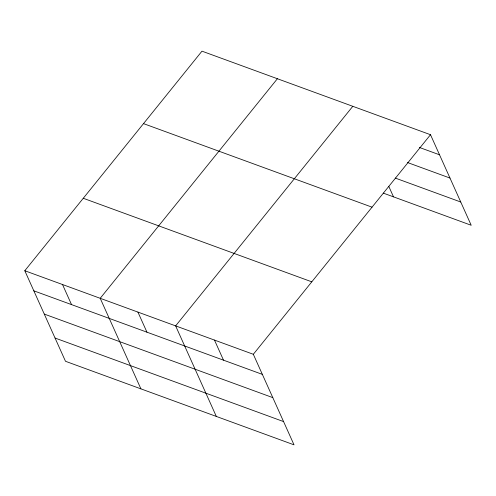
<?xml version="1.0" encoding="UTF-8"?>
<svg xmlns="http://www.w3.org/2000/svg" width="496" height="496" viewBox="0 0 496 496"><rect width="100%" height="100%" fill="white"/><g stroke="black" fill="none" stroke-linecap="round" stroke-linejoin="round"><path stroke-width="0.74" d="M24.8 270.735L253.326 354.287L294.023 444.838L65.497 361.286L24.8 270.735L201.977 51.162L430.503 134.714L471.2 225.265L383.352 193.142M277.394 78.734L100.211 298.307L140.907 388.858M352.805 106.305L175.627 325.878L216.324 416.429M253.326 354.287L430.503 134.714M419.393 147.442L439.537 154.802M407.538 162.539L449.984 178.058M395.281 178.076L460.753 202.015M143.511 123.622L372.037 207.173M83.272 198.276L311.792 281.827M33.827 290.823L262.353 374.375M44.28 314.08L272.806 397.631M55.044 338.036L283.569 421.588M388.752 186.285L393.502 196.856M214.477 340.082L223.504 360.17M137.919 312.096L146.946 332.184M62.508 284.524L71.536 304.612"/></g></svg>
